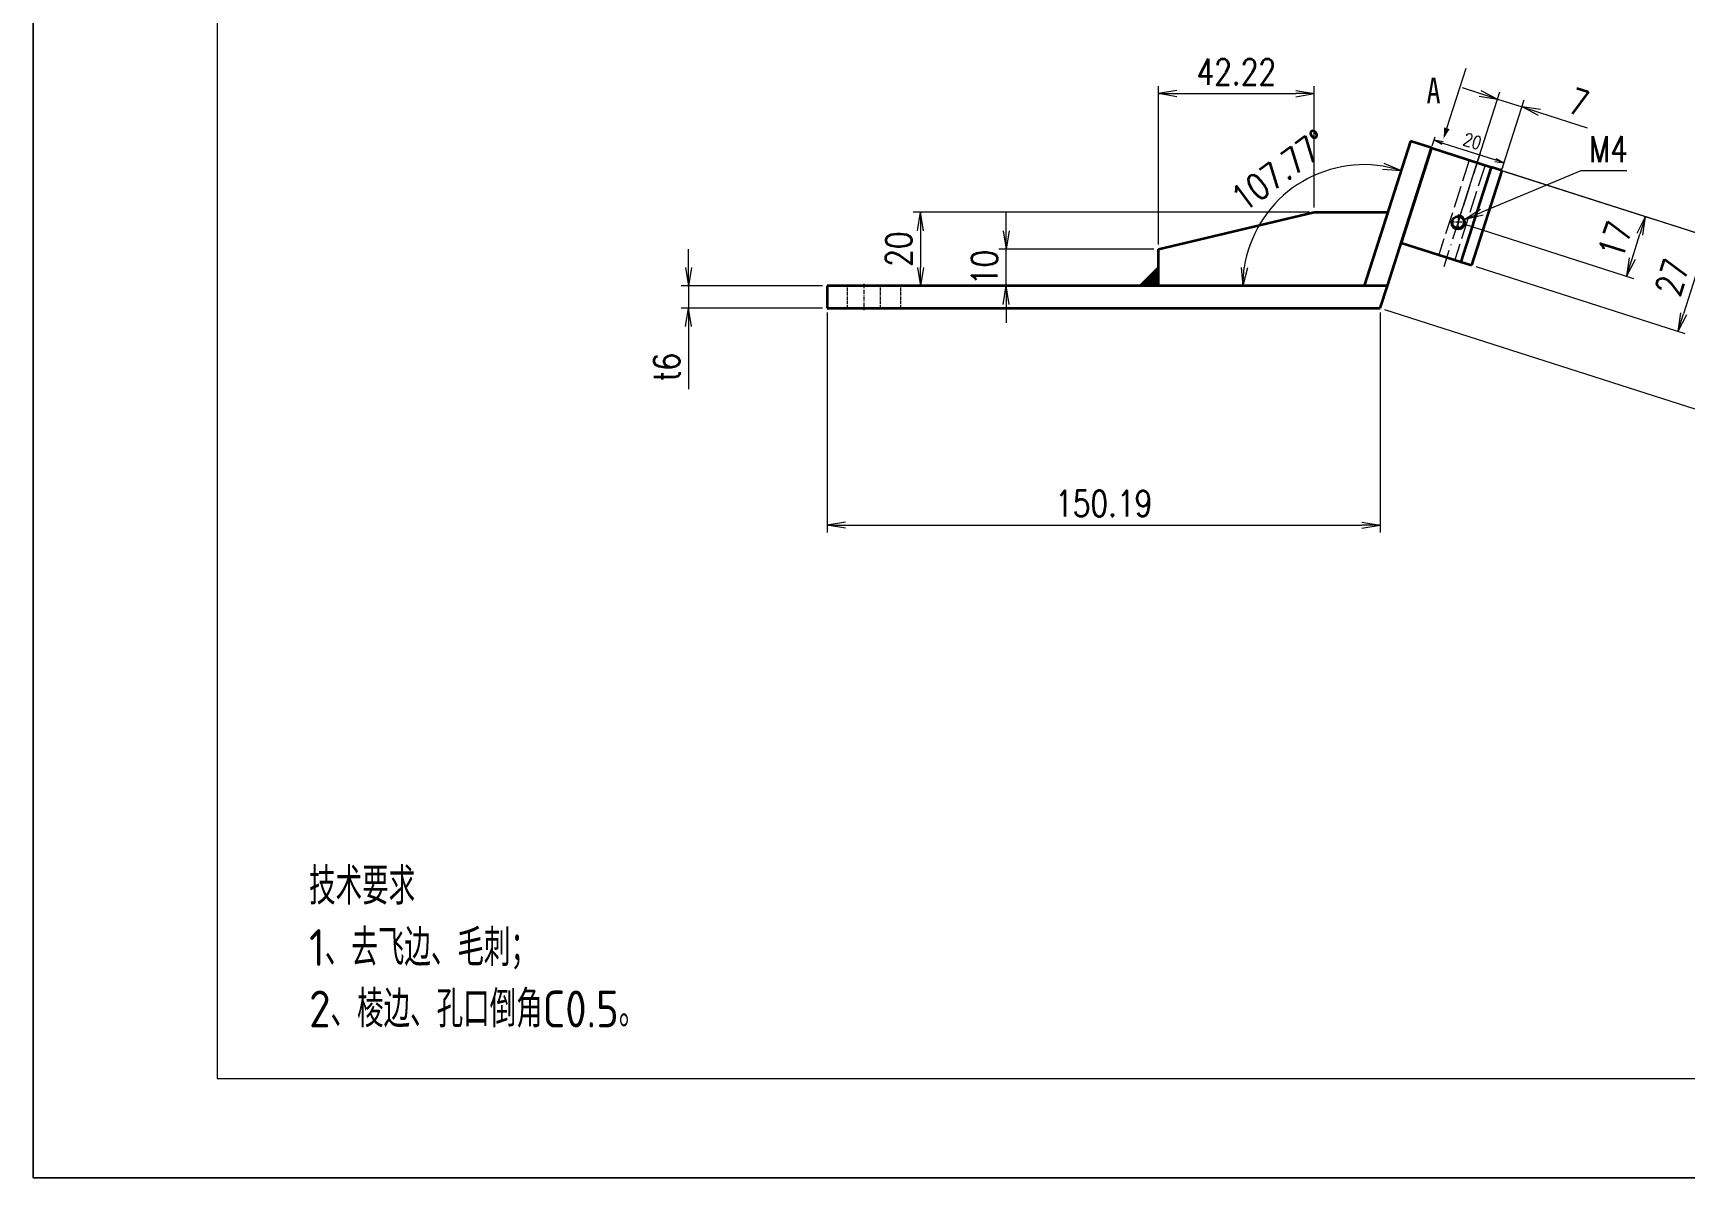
# Model space of a CAD drawing. Header units: millimetres. Extents: x -50143 to 104182, y -50696 to 54072.
# Drawn here: x -43177.2 to -42728.6, y 53448.7 to 53759.4 of the extents above; entities that cross this region are included whole.
import ezdxf
from ezdxf.enums import TextEntityAlignment as Align

# ---------------------------------------------------------------- set-up
doc = ezdxf.new("R2010")
doc.units = ezdxf.units.MM
doc.header["$LTSCALE"] = 0.5
doc.linetypes.add('DASHDOT', pattern=[18.5, 12, -3, 0.5, -3])
doc.linetypes.add('DASHED', pattern=[15, 12, -3])
for name, color, linetype, lineweight in [('DRAWING', 7, 'Continuous', 35), ('图框', 7, 'Continuous', 18), ('标注线', 3, 'Continuous', 18), ('粗实线', 7, 'Continuous', 35)]:
    doc.layers.add(name, color=color, linetype=linetype, lineweight=lineweight)
doc.layers.add('打印', color=7, linetype='Continuous', lineweight=15, plot=False)
doc.layers.add('打印-禁用', color=7, linetype='Continuous', lineweight=15, plot=False)
doc.layers.add('材质', color=7, linetype='Continuous')
doc.styles.add('DIM', font='romans.shx', dxfattribs={"width": 0.8, "bigfont": 'bigfont.shx'})
doc.styles.add('国标', font='simfang.ttf', dxfattribs={"width": 0.8})
doc.styles.add('机械长仿宋', font='gbenor.shx', dxfattribs={"height": 1, "bigfont": 'gbcbig.shx'})
doc.dimstyles.new('DEH 1-1$0', dxfattribs={"dimtxt": 3.5, "dimasz": 2.5, "dimexe": 1, "dimexo": 0.625, "dimgap": 1.2, "dimtad": 1, "dimzin": 9, "dimdsep": 46, "dimtxsty": 'DIM', "dimblk": 'OPEN', "dimcen": 0, "dimclrd": 8, "dimclre": 8, "dimclrt": 2, "dimazin": 2, "dimtfac": 0.5, "dimtmove": 0, "dimatfit": 3, "dimldrblk": 'OPEN', "dimfxl": 0, "dimtolj": 2, "dimlwd": 18, "dimlwe": 18, "dimarcsym": 0})
doc.dimstyles.new('DEH 1-2', dxfattribs={"dimscale": 2, "dimtxt": 3.5, "dimasz": 2.5, "dimexe": 1, "dimexo": 0.625, "dimgap": 1.2, "dimtad": 1, "dimtoh": 1, "dimdsep": 46, "dimtxsty": 'DIM', "dimblk": 'OPEN', "dimcen": 0, "dimclrd": 8, "dimclre": 8, "dimclrt": 2, "dimazin": 2, "dimtfac": 0.5, "dimtmove": 0, "dimatfit": 3, "dimldrblk": 'OPEN', "dimfxl": 0, "dimtolj": 2, "dimlwd": 18, "dimlwe": 18, "dimarcsym": 0})
doc.dimstyles.new('DEH 1-2$0', dxfattribs={"dimscale": 2, "dimtxt": 3.5, "dimasz": 2.5, "dimexe": 1, "dimexo": 0.625, "dimgap": 1.2, "dimtad": 1, "dimdsep": 46, "dimtxsty": 'DIM', "dimblk": 'OPEN', "dimcen": 0, "dimclrd": 8, "dimclre": 8, "dimclrt": 2, "dimazin": 2, "dimtfac": 0.5, "dimtmove": 0, "dimatfit": 3, "dimldrblk": 'OPEN', "dimfxl": 0, "dimtolj": 2, "dimlwd": 13, "dimlwe": 13, "dimarcsym": 0})
doc.dimstyles.new('DEH 1-2$3', dxfattribs={"dimscale": 2, "dimtxt": 3.5, "dimasz": 2.5, "dimexe": 1, "dimexo": 0.625, "dimgap": 1.2, "dimtad": 1, "dimtoh": 1, "dimdsep": 46, "dimtxsty": 'DIM', "dimblk": 'OPEN', "dimcen": 0, "dimclrd": 8, "dimclre": 8, "dimclrt": 2, "dimazin": 2, "dimtfac": 0.5, "dimtofl": 0, "dimtmove": 0, "dimatfit": 3, "dimldrblk": 'OPEN', "dimfxl": 0, "dimtolj": 2, "dimlwd": 18, "dimlwe": 18, "dimarcsym": 0})

# ---------------------------------------------------------------- blocks, each defined once
blk = doc.blocks.new('GZDEH零件A3图框V01版')
at = {"layer": '图框', "linetype": 'Continuous'}
for p, q in [((2882.49, -1554.46), (2882.49, -1832.96)), ((2882.49, -1832.96), (3272.49, -1832.96))]:
    blk.add_line(p, q, dxfattribs=at)
at = {"layer": '打印-禁用', "linetype": 'Continuous'}
for p, q in [((2857.49, -1549.46), (2857.49, -1846.46)), ((2857.49, -1846.46), (3277.49, -1846.46))]:
    blk.add_line(p, q, dxfattribs=at)
blk = doc.blocks.new('DEH A3')
at = {"layer": '图框'}
blk.add_blockref('GZDEH零件A3图框V01版', (-2857.49, 1846.46), dxfattribs=at)
blk = doc.blocks.new('_Open')
at = {"color": 0, "linetype": 'ByBlock', "lineweight": -2}
for p, q in [((-1, 0.167), (0, 0)), ((-1, -0.167), (0, 0)), ((0, 0), (-1, 0))]:
    blk.add_line(p, q, dxfattribs=at)
blk = doc.blocks.new('*D585')
at = {"layer": 'Defpoints', "color": 0, "transparency": 16777216}
for p in [(-42961.56, 53690.79), (-42999.19, 53684.79), (-42961.56, 53684.79)]:
    blk.add_point(p, dxfattribs=at)
at = {"layer": '标注线', "color": 8, "lineweight": 13, "transparency": 16777216}
for p, q in [((-42999.19, 53695.79), (-42999.19, 53700.79)), ((-42962.81, 53690.79), (-43001.19, 53690.79)), ((-42999.19, 53690.79), (-42999.19, 53684.79)), ((-42962.81, 53684.79), (-43001.19, 53684.79)), ((-42999.19, 53679.79), (-42999.19, 53662.79))]:
    blk.add_line(p, q, dxfattribs=at)
at = {"layer": '标注线', "color": 8, "lineweight": 13, "transparency": 16777216, "xscale": 5, "yscale": 5, "zscale": 5}
for p, rotation in [((-42999.19, 53690.79), 270), ((-42999.19, 53684.79), 90)]:
    blk.add_blockref('_Open', p, dxfattribs=dict(at, rotation=rotation))
at = {"layer": '标注线', "color": 2, "transparency": 16777216, "insert": (-43005.09, 53668.79), "char_height": 7, "attachment_point": 5, "rotation": 90, "style": 'DIM'}
blk.add_mtext('\\A2;{\\Fromans,bigfont|c134;t}6', dxfattribs=at)
blk = doc.blocks.new('*D586')
at = {"layer": 'Defpoints', "color": 0, "transparency": 16777216}
for p in [(-42961.56, 53684.79), (-42811.37, 53684.79), (-42811.37, 53625.84)]:
    blk.add_point(p, dxfattribs=at)
at = {"layer": '标注线', "color": 8, "lineweight": 13, "transparency": 16777216}
for p, q in [((-42961.56, 53683.54), (-42961.56, 53623.84)), ((-42811.37, 53683.54), (-42811.37, 53623.84)), ((-42956.56, 53625.84), (-42816.37, 53625.84))]:
    blk.add_line(p, q, dxfattribs=at)
at = {"layer": '标注线', "color": 8, "lineweight": 13, "transparency": 16777216, "xscale": 5, "yscale": 5, "zscale": 5, "rotation": 180}
blk.add_blockref('_Open', (-42961.56, 53625.84), dxfattribs=at)
at = {"layer": '标注线', "color": 8, "lineweight": 13, "transparency": 16777216, "xscale": 5, "yscale": 5, "zscale": 5}
blk.add_blockref('_Open', (-42811.37, 53625.84), dxfattribs=at)
at = {"layer": '标注线', "color": 2, "transparency": 16777216, "insert": (-42886.46, 53631.74), "char_height": 7, "attachment_point": 5, "style": 'DIM'}
blk.add_mtext('\\A2;150.19', dxfattribs=at)
blk = doc.blocks.new('*D587')
at = {"layer": 'Defpoints', "color": 0, "transparency": 16777216}
for p in [(-42797.45, 53728.24), (-42811.37, 53684.79), (-42714.98, 53653.91)]:
    blk.add_point(p, dxfattribs=at)
at = {"layer": '标注线', "color": 8, "lineweight": 13, "transparency": 16777216}
for p, q in [((-42796.25, 53727.86), (-42699.15, 53696.75)), ((-42702.59, 53692.6), (-42713.46, 53658.67)), ((-42810.18, 53684.41), (-42713.08, 53653.3))]:
    blk.add_line(p, q, dxfattribs=at)
at = {"layer": '标注线', "color": 8, "lineweight": 13, "transparency": 16777216, "xscale": 5, "yscale": 5, "zscale": 5}
for p, rotation in [((-42701.06, 53697.36), 72.2331845548964), ((-42714.98, 53653.91), 252.2331845548964)]:
    blk.add_blockref('_Open', p, dxfattribs=dict(at, rotation=rotation))
at = {"layer": '标注线', "color": 2, "transparency": 16777216, "insert": (-42713.64, 53677.43), "char_height": 7, "attachment_point": 5, "rotation": 72.2332, "style": 'DIM'}
blk.add_mtext('\\A2;45.63', dxfattribs=at)
blk = doc.blocks.new('*D588')
at = {"layer": 'Defpoints', "color": 0, "transparency": 16777216}
for p in [(-42778.4, 53722.14), (-42786.64, 53696.43), (-42730.57, 53678.46)]:
    blk.add_point(p, dxfattribs=at)
at = {"layer": '标注线', "color": 8, "lineweight": 13, "transparency": 16777216}
for p, q in [((-42777.21, 53721.76), (-42720.42, 53703.56)), ((-42723.85, 53699.41), (-42729.04, 53683.22)), ((-42785.45, 53696.05), (-42728.66, 53677.85))]:
    blk.add_line(p, q, dxfattribs=at)
at = {"layer": '标注线', "color": 8, "lineweight": 13, "transparency": 16777216, "xscale": 5, "yscale": 5, "zscale": 5}
for p, rotation in [((-42722.33, 53704.17), 72.23374560261077), ((-42730.57, 53678.46), 252.2337456026108)]:
    blk.add_blockref('_Open', p, dxfattribs=dict(at, rotation=rotation))
at = {"layer": '标注线', "color": 2, "transparency": 16777216, "insert": (-42732.07, 53693.12), "char_height": 7, "attachment_point": 5, "rotation": 72.2337, "style": 'DIM'}
blk.add_mtext('\\A2;27', dxfattribs=at)
blk = doc.blocks.new('*D589')
at = {"layer": 'Defpoints', "color": 0, "transparency": 16777216}
for p in [(-42785.07, 53724.28), (-42790.25, 53708.09), (-42739.33, 53709.62)]:
    blk.add_point(p, dxfattribs=at)
at = {"layer": '标注线', "color": 8, "lineweight": 13, "transparency": 16777216}
for p, q in [((-42783.88, 53723.89), (-42737.43, 53709.01)), ((-42789.06, 53707.71), (-42742.61, 53692.82)), ((-42742.99, 53698.19), (-42740.86, 53704.86))]:
    blk.add_line(p, q, dxfattribs=at)
at = {"layer": '标注线', "color": 8, "lineweight": 13, "transparency": 16777216, "xscale": 5, "yscale": 5, "zscale": 5}
for p, rotation in [((-42739.33, 53709.62), 72.23354177242666), ((-42744.52, 53693.43), 252.2335417724267)]:
    blk.add_blockref('_Open', p, dxfattribs=dict(at, rotation=rotation))
at = {"layer": '标注线', "color": 2, "transparency": 16777216, "insert": (-42747.54, 53703.33), "char_height": 7, "attachment_point": 5, "rotation": 72.2335, "style": 'DIM'}
blk.add_mtext('\\A2;17', dxfattribs=at)
blk = doc.blocks.new('*D590')
at = {"layer": 'Defpoints', "color": 0, "transparency": 16777216}
for p in [(-42772.87, 53739.4), (-42790.25, 53708.09), (-42783.59, 53705.95)]:
    blk.add_point(p, dxfattribs=at)
at = {"layer": '标注线', "color": 8, "lineweight": 13, "transparency": 16777216}
for p, q in [((-42789.87, 53709.28), (-42778.93, 53743.44)), ((-42784.3, 53743.06), (-42789.06, 53744.58)), ((-42783.21, 53707.14), (-42772.26, 53741.3)), ((-42779.54, 53741.53), (-42772.87, 53739.4)), ((-42768.11, 53737.87), (-42755.22, 53733.74))]:
    blk.add_line(p, q, dxfattribs=at)
at = {"layer": '标注线', "color": 8, "lineweight": 13, "transparency": 16777216, "xscale": 5, "yscale": 5, "zscale": 5}
for p, rotation in [((-42779.54, 53741.53), 342.2326211422135), ((-42772.87, 53739.4), 162.2326211422135)]:
    blk.add_blockref('_Open', p, dxfattribs=dict(at, rotation=rotation))
at = {"layer": '标注线', "color": 2, "transparency": 16777216, "insert": (-42757.48, 53740.66), "char_height": 7, "attachment_point": 5, "rotation": 342.2326, "style": 'DIM'}
blk.add_mtext('\\A2;7', dxfattribs=at)
blk = doc.blocks.new('*D591')
at = {"layer": 'Defpoints', "color": 0, "transparency": 16777216}
for p in [(-42803.16, 53730.07), (-42826.01, 53722.08), (-42871.56, 53690.79), (-42815.75, 53690.79), (-42815.75, 53690.79)]:
    blk.add_point(p, dxfattribs=at)
at = {"layer": '标注线', "color": 8, "lineweight": 18, "transparency": 16777216}
blk.add_arc((-42815.75, 53690.79), 32.93, 80.942, 171.2912, dxfattribs=at)
at = {"layer": '标注线', "color": 8, "lineweight": 18, "transparency": 16777216, "xscale": 5, "yscale": 5, "zscale": 5}
for p, rotation in [((-42805.7, 53722.15), 346.5876070241581), ((-42848.67, 53690.79), 265.645604430941)]:
    blk.add_blockref('_Open', p, dxfattribs=dict(at, rotation=rotation))
at = {"layer": '标注线', "color": 2, "transparency": 16777216, "insert": (-42838.63, 53722.16), "char_height": 7, "attachment_point": 5, "rotation": 36.1166, "style": 'DIM'}
blk.add_mtext('\\A2;107.77°', dxfattribs=at)
blk = doc.blocks.new('*D592')
at = {"layer": 'Defpoints', "color": 0, "transparency": 16777216}
for p in [(-42912.92, 53700.79), (-42871.56, 53700.79), (-42871.56, 53690.79)]:
    blk.add_point(p, dxfattribs=at)
at = {"layer": '标注线', "color": 8, "lineweight": 13, "transparency": 16777216}
for p, q in [((-42912.92, 53705.79), (-42912.92, 53710.79)), ((-42872.81, 53700.79), (-42914.92, 53700.79)), ((-42912.92, 53690.79), (-42912.92, 53700.79)), ((-42872.81, 53690.79), (-42914.92, 53690.79)), ((-42912.92, 53685.79), (-42912.92, 53680.79))]:
    blk.add_line(p, q, dxfattribs=at)
at = {"layer": '标注线', "color": 8, "lineweight": 13, "transparency": 16777216, "xscale": 5, "yscale": 5, "zscale": 5}
for p, rotation in [((-42912.92, 53700.79), 270), ((-42912.92, 53690.79), 90)]:
    blk.add_blockref('_Open', p, dxfattribs=dict(at, rotation=rotation))
at = {"layer": '标注线', "color": 2, "transparency": 16777216, "insert": (-42918.82, 53695.79), "char_height": 7, "attachment_point": 5, "rotation": 90, "style": 'DIM'}
blk.add_mtext('\\A2;10', dxfattribs=at)
blk = doc.blocks.new('*D593')
at = {"layer": 'Defpoints', "color": 0, "transparency": 16777216}
for p in [(-42829.34, 53710.79), (-42936.19, 53690.79), (-42832.14, 53690.79)]:
    blk.add_point(p, dxfattribs=at)
at = {"layer": '标注线', "color": 8, "lineweight": 13, "transparency": 16777216}
for p, q in [((-42830.59, 53710.79), (-42938.19, 53710.79)), ((-42936.19, 53705.79), (-42936.19, 53695.79)), ((-42833.39, 53690.79), (-42938.19, 53690.79))]:
    blk.add_line(p, q, dxfattribs=at)
at = {"layer": '标注线', "color": 8, "lineweight": 13, "transparency": 16777216, "xscale": 5, "yscale": 5, "zscale": 5}
for p, rotation in [((-42936.19, 53710.79), 90), ((-42936.19, 53690.79), 270)]:
    blk.add_blockref('_Open', p, dxfattribs=dict(at, rotation=rotation))
at = {"layer": '标注线', "color": 2, "transparency": 16777216, "insert": (-42942.09, 53700.79), "char_height": 7, "attachment_point": 5, "rotation": 90, "style": 'DIM'}
blk.add_mtext('\\A2;20', dxfattribs=at)
blk = doc.blocks.new('*D594')
at = {"layer": 'Defpoints', "color": 0, "transparency": 16777216}
for p in [(-42829.34, 53743), (-42829.34, 53710.79), (-42871.56, 53700.79)]:
    blk.add_point(p, dxfattribs=at)
at = {"layer": '标注线', "color": 8, "lineweight": 13, "transparency": 16777216}
for p, q in [((-42871.56, 53702.04), (-42871.56, 53745)), ((-42866.56, 53743), (-42834.34, 53743)), ((-42829.34, 53712.04), (-42829.34, 53745))]:
    blk.add_line(p, q, dxfattribs=at)
at = {"layer": '标注线', "color": 8, "lineweight": 13, "transparency": 16777216, "xscale": 5, "yscale": 5, "zscale": 5, "rotation": 180}
blk.add_blockref('_Open', (-42871.56, 53743), dxfattribs=at)
at = {"layer": '标注线', "color": 8, "lineweight": 13, "transparency": 16777216, "xscale": 5, "yscale": 5, "zscale": 5}
blk.add_blockref('_Open', (-42829.34, 53743), dxfattribs=at)
at = {"layer": '标注线', "color": 2, "transparency": 16777216, "insert": (-42850.45, 53748.9), "char_height": 7, "attachment_point": 5, "style": 'DIM'}
blk.add_mtext('\\A2;42.22', dxfattribs=at)
blk = doc.blocks.new('*D595')
at = {"layer": 'Defpoints', "color": 0, "transparency": 16777216}
for p in [(-42792.1, 53707.31), (-42788.41, 53708.86)]:
    blk.add_point(p, dxfattribs=at)
at = {"layer": '标注线', "color": 8, "lineweight": 18, "transparency": 16777216}
for p, q in [((-42756.91, 53722.03), (-42783.8, 53710.79)), ((-42744.38, 53722.03), (-42756.91, 53722.03))]:
    blk.add_line(p, q, dxfattribs=at)
at = {"layer": '标注线', "color": 8, "lineweight": 18, "transparency": 16777216, "xscale": 5, "yscale": 5, "zscale": 5, "rotation": 202.7012548659593}
blk.add_blockref('_Open', (-42788.41, 53708.86), dxfattribs=at)
at = {"layer": '标注线', "color": 2, "transparency": 16777216, "insert": (-42749.45, 53727.93), "char_height": 7, "attachment_point": 5, "style": 'DIM'}
blk.add_mtext('\\A2;M4', dxfattribs=at)
blk = doc.blocks.new('WELDING_5')
at = {"layer": '粗实线'}
blk.add_hatch(color=256, dxfattribs=at).paths.add_polyline_path([(0, 5), (0, 0), (5, 0)])
for q in [(0, 5), (5, 0)]:
    blk.add_line((0, 0), q, dxfattribs=at)
blk.add_lwpolyline([(0, 5), (5, 0)], dxfattribs=at)
blk = doc.blocks.new('*D610')
at = {"color": 8, "lineweight": 18, "transparency": 16777216}
for p, q in [((-42797.25, 53728.84), (-42796.47, 53731.28)), ((-42794.4, 53729.56), (-42780.11, 53724.98)), ((-42778.21, 53722.73), (-42777.43, 53725.17))]:
    blk.add_line(p, q, dxfattribs=at)
at = {"layer": 'Defpoints', "color": 0, "transparency": 16777216}
for p in [(-42797.45, 53728.24), (-42777.73, 53724.22), (-42778.4, 53722.14)]:
    blk.add_point(p, dxfattribs=at)
at = {"color": 8, "lineweight": 18, "transparency": 16777216, "xscale": 2.5, "yscale": 2.5, "zscale": 2.5}
for p, rotation in [((-42796.78, 53730.32), 162.2326211422241), ((-42777.73, 53724.22), 342.232621142224)]:
    blk.add_blockref('_Open', p, dxfattribs=dict(at, rotation=rotation))
at = {"color": 2, "transparency": 16777216, "insert": (-42786.36, 53730.08), "char_height": 3.5, "attachment_point": 5, "rotation": 342.2326, "style": 'DIM'}
blk.add_mtext('\\A2;20', dxfattribs=at)

msp = doc.modelspace()

# ---------------------------------------------------------------- linework, layer by layer
at = {"color": 7, "lineweight": 13, "ltscale": 0.427558}
msp.add_line((-42793.282, 53733.587), (-42788.063, 53749.874), dxfattribs=at)
at = {"color": 7, "lineweight": 35}
for p, q in [((-42803.159, 53730.073), (-42815.747, 53690.79)), ((-42809.446, 53690.79), (-42797.445, 53728.243)), ((-42797.445, 53728.243), (-42805.684, 53702.53)), ((-42781.256, 53723.055), (-42789.495, 53697.343)), ((-42778.399, 53722.14), (-42786.638, 53696.427)), ((-42871.556, 53700.79), (-42829.338, 53710.79)), ((-42829.338, 53710.79), (-42809.338, 53710.79)), ((-42809.338, 53710.79), (-42815.747, 53690.79)), ((-42809.446, 53690.79), (-42961.556, 53690.79)), ((-42815.747, 53690.79), (-42871.556, 53690.79)), ((-42961.556, 53684.79), (-42811.369, 53684.79))]:
    msp.add_line(p, q, dxfattribs=at)
at = {"color": 7, "lineweight": 35, "ltscale": 0.15}
for p, q in [((-42797.445, 53728.243), (-42803.159, 53730.073)), ((-42961.556, 53690.79), (-42961.556, 53684.79))]:
    msp.add_line(p, q, dxfattribs=at)
at = {"color": 7, "lineweight": 35, "ltscale": 0.424993}
for p, q in [((-42797.445, 53728.243), (-42781.256, 53723.055)), ((-42805.684, 53702.53), (-42789.495, 53697.343))]:
    msp.add_line(p, q, dxfattribs=at)
at = {"color": 7, "lineweight": 13, "ltscale": 2.51654e-05}
msp.add_line((-42794.167, 53730.828), (-42794.166, 53730.828), dxfattribs=at)
at = {"color": 1, "linetype": 'DASHED', "lineweight": 13}
for p, q in [((-42787.208, 53724.962), (-42795.447, 53699.25)), ((-42782.923, 53723.589), (-42791.162, 53697.877)), ((-42789.495, 53697.343), (-42781.256, 53723.055))]:
    msp.add_line(p, q, dxfattribs=at)
at = {"color": 2, "linetype": 'DASHDOT', "lineweight": 13}
msp.add_line((-42784.242, 53726.847), (-42794.128, 53695.992), dxfattribs=at)
at = {"color": 7, "lineweight": 35, "ltscale": 0.075}
for p, q in [((-42778.399, 53722.14), (-42781.256, 53723.055)), ((-42789.495, 53697.343), (-42786.638, 53696.427))]:
    msp.add_line(p, q, dxfattribs=at)
at = {"color": 2, "linetype": 'DASHDOT', "lineweight": 13, "ltscale": 0.105365}
msp.add_line((-42790.253, 53710.194), (-42790.253, 53705.979), dxfattribs=at)
at = {"color": 2, "linetype": 'DASHDOT', "lineweight": 13, "ltscale": 0.105359}
msp.add_line((-42788.145, 53708.086), (-42792.36, 53708.086), dxfattribs=at)
at = {"color": 7, "lineweight": 35, "ltscale": 0.25}
msp.add_line((-42871.556, 53690.79), (-42871.556, 53700.79), dxfattribs=at)
at = {"color": 1, "linetype": 'DASHED', "lineweight": 13, "ltscale": 0.15}
for p, q in [((-42956.056, 53684.79), (-42956.056, 53690.79)), ((-42947.056, 53684.79), (-42947.056, 53690.79)), ((-42941.556, 53684.79), (-42941.556, 53690.79))]:
    msp.add_line(p, q, dxfattribs=at)
at = {"color": 2, "linetype": 'DASHDOT', "lineweight": 13, "ltscale": 0.180016}
msp.add_line((-42951.556, 53691.39), (-42951.556, 53684.189), dxfattribs=at)
at = {"color": 7, "lineweight": 35, "ltscale": 0.15752}
msp.add_line((-42809.446, 53690.79), (-42815.747, 53690.79), dxfattribs=at)
at = {"color": 7, "lineweight": 35, "ltscale": 0.157515}
msp.add_line((-42811.369, 53684.79), (-42809.446, 53690.79), dxfattribs=at)
at = {"color": 7, "lineweight": 35}
msp.add_circle((-42790.253, 53708.086), 1.621, dxfattribs=at)
at = {"color": 7, "lineweight": 13}
msp.add_solid([(-42794.021, 53733.824), (-42794.166, 53730.828), (-42792.543, 53733.351)], dxfattribs=at)
at = {"layer": '打印'}
msp.add_lwpolyline([(-43177.158, 54042.67), (-42337.158, 54042.67), (-42337.158, 53448.67), (-43177.158, 53448.67)], close=True, dxfattribs=at)
at = {"layer": '标注线'}
msp.add_arc((-42790.253, 53708.086), 2, 180, 89.99892, dxfattribs=at)

# ---------------------------------------------------------------- block references
at = {"layer": 'DRAWING', "rotation": 90}
msp.add_blockref('WELDING_5', (-42871.556, 53690.79), dxfattribs=at)
at = {"layer": '图框', "xscale": 2, "yscale": 2, "zscale": 2}
msp.add_blockref('DEH A3', (-43177.158, 53448.67), dxfattribs=at)

# ---------------------------------------------------------------- texts
at = {"layer": '材质', "color": 3, "style": '国标', "width": 0.8}
msp.add_text('A', height=7, dxfattribs=at).set_placement((-42796.904, 53740.358), align=Align.CENTER)
at = {"layer": '标注线', "color": 2, "insert": (-43102.202, 53489.435), "char_height": 10, "width": 229.64922, "attachment_point": 7, "style": '机械长仿宋'}
msp.add_mtext('\\A2;技术要求\\P1、去飞边、毛刺；\\P2、棱边、孔口倒角C0.5。', dxfattribs=at)

# ---------------------------------------------------------------- dimensions: what is measured, and where the dimension line sits
dim = msp.add_aligned_dim(p1=(-42797.445, 53728.242), p2=(-42778.399, 53722.139), distance=2.185, dimstyle='DEH 1-1$0', override={"dimarcsym": 1})
dim.commit()
dim.dimension.update_dxf_attribs({"geometry": '*D610', "text_midpoint": (-42786.355, 53730.081)})
at = {"layer": '标注线'}
for base, p1, p2, picture, middle in [((-42829.338, 53743.004), (-42871.556, 53700.79), (-42829.338, 53710.79), '*D594', (-42850.447, 53748.904)), ((-42811.369, 53625.842), (-42961.556, 53684.79), (-42811.369, 53684.79), '*D586', (-42886.462, 53631.742))]:
    dim = msp.add_linear_dim(base=base, p1=p1, p2=p2, dimstyle='DEH 1-2$0', dxfattribs=at)
    dim.commit()
    dim.dimension.update_dxf_attribs({"geometry": picture, "text_midpoint": middle})
for p1, p2, distance, picture, middle in [((-42790.253, 53708.087), (-42783.587, 53705.951), 35.12, '*D590', (-42757.483, 53740.66)), ((-42797.445, 53728.243), (-42811.369, 53684.79), 101.213, '*D587', (-42713.64, 53677.432)), ((-42790.253, 53708.086), (-42785.066, 53724.276), -48.025, '*D589', (-42747.544, 53703.327)), ((-42778.399, 53722.14), (-42786.638, 53696.427), 58.878, '*D588', (-42732.067, 53693.118))]:
    dim = msp.add_aligned_dim(p1=p1, p2=p2, distance=distance, dimstyle='DEH 1-2$0', dxfattribs=at)
    dim.commit()
    dim.dimension.update_dxf_attribs({"geometry": picture, "text_midpoint": middle})
dim = msp.add_angular_dim_2l(base=(-42826.006, 53722.078), line1=((-42803.159, 53730.073), (-42815.747, 53690.79)), line2=((-42815.747, 53690.79), (-42871.556, 53690.79)), dimstyle='DEH 1-2', dxfattribs=at)
dim.commit()
dim.dimension.update_dxf_attribs({"geometry": '*D591', "text_midpoint": (-42838.632, 53722.155)})
dim = msp.add_diameter_dim_2p(p1=(-42792.098, 53707.315), p2=(-42788.408, 53708.858), dimstyle='DEH 1-2$3', override={"dimpost": 'M<>'}, dxfattribs=at)
dim.commit()
dim.dimension.update_dxf_attribs({"geometry": '*D595', "text_midpoint": (-42749.446, 53722.034), "dimtype": 163})
dim = msp.add_linear_dim(base=(-42936.193, 53690.79), p1=(-42829.338, 53710.79), p2=(-42832.139, 53690.79), angle=90, dimstyle='DEH 1-2$0', dxfattribs=at)
dim.commit()
dim.dimension.update_dxf_attribs({"geometry": '*D593', "text_midpoint": (-42942.093, 53700.79)})
dim = msp.add_linear_dim(base=(-42912.915, 53700.79), p1=(-42871.556, 53690.79), p2=(-42871.556, 53700.79), angle=90, dimstyle='DEH 1-2$0', dxfattribs=at)
dim.commit()
dim.dimension.update_dxf_attribs({"geometry": '*D592', "text_midpoint": (-42912.915, 53695.79), "dimtype": 160})
dim = msp.add_linear_dim(base=(-42999.186, 53684.79), p1=(-42961.556, 53690.79), p2=(-42961.556, 53684.79), angle=90, text='{\\Fromans,bigfont|c134;t}<>', dimstyle='DEH 1-2$0', dxfattribs=at)
dim.commit()
dim.dimension.update_dxf_attribs({"geometry": '*D585', "text_midpoint": (-43005.086, 53668.79)})

doc.saveas('drawing.dxf')
